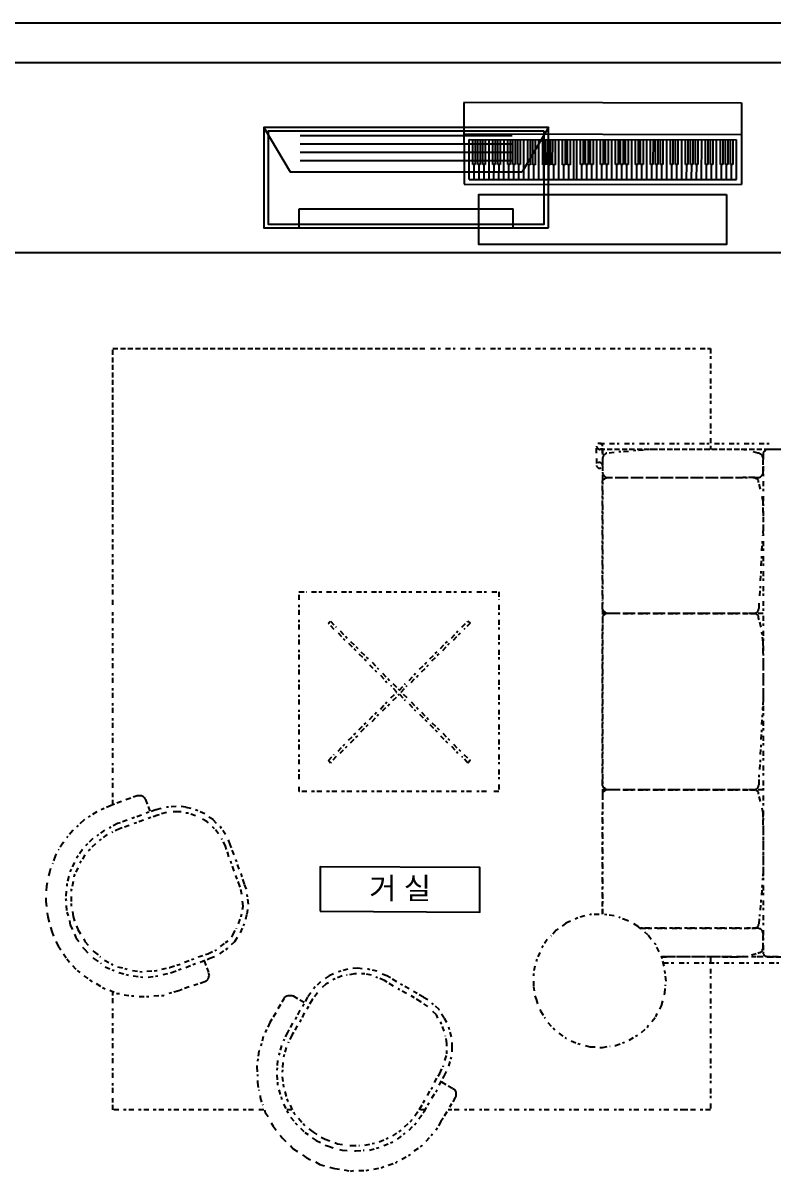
# Model space of a CAD drawing. Header units: millimetres. Extents: x -41292 to 298682, y -22072 to 33155.
# Drawn here: x 26896 to 30653, y 25375 to 31127 of the extents above; entities that cross this region are included whole.
import ezdxf

# ---------------------------------------------------------------- set-up
doc = ezdxf.new("R2010")
doc.units = ezdxf.units.MM
doc.linetypes.add('( Hidden )', pattern=[0.375, 0.25, -0.125])
doc.linetypes.add('HIDDEN', pattern=[9.525, 6.35, -3.175])
for name, color, linetype in [('fur', 6, 'Continuous'), ('TEX', 3, 'Continuous'), ('건축_벽체', 2, 'Continuous'), ('인테리어_기타', 8, 'Continuous'), ('인테리어_치수_내부', 8, 'Continuous'), ('평면_이동가구', 5, 'HIDDEN'), ('평면_창호', 5, 'Continuous'), ('평면_타이틀', 7, 'Continuous')]:
    doc.layers.add(name, color=color, linetype=linetype)
doc.styles.add('맑은고딕', font='malgun.ttf')

# ---------------------------------------------------------------- blocks, each defined once
blk = doc.blocks.new('rjtsfd')
at = {"layer": '평면_이동가구', "color": 8, "linetype": '( Hidden )', "ltscale": 100}
for points in [[(238630.7, 45165.1), (238630.7, 46022.4), (240195.4, 46022.4)], [(240221.5, 46022.4), (240270.4, 46022.4)], [(240296.4, 46022.4), (240345.3, 46022.4)], [(240371.4, 46022.4), (240420.3, 46022.4)], [(240446.4, 46022.4), (240495.3, 46022.4)], [(240521.4, 46022.4), (240573.5, 46022.4)], [(240596.3, 46022.4), (240648.5, 46022.4)], [(240671.3, 46022.4), (240723.5, 46022.4)], [(240746.3, 46022.4), (240798.4, 46022.4)], [(240821.3, 46022.4), (240873.4, 46022.4)], [(240896.2, 46022.4), (240948.4, 46022.4)], [(240971.2, 46022.4), (241023.4, 46022.4)], [(241046.2, 46022.4), (241098.3, 46022.4)], [(241121.2, 46022.4), (241173.3, 46022.4)], [(241196.1, 46022.4), (241248.3, 46022.4)], [(241271.1, 46022.4), (241323.3, 46022.4)], [(241346.1, 46022.4), (241398.2, 46022.4)], [(241421.1, 46022.4), (241473.2, 46022.4)], [(241496, 46022.4), (241548.2, 46022.4)], [(241571, 46022.4), (241623.2, 46022.4), (241623.2, 45970.2)], [(241623.2, 45947.4), (241623.2, 45895.2)], [(241623.2, 45872.4), (241623.2, 45820.3)], [(241623.2, 45797.4), (241623.2, 45745.3)], [(241623.2, 45722.5), (241623.2, 45670.3)], [(241623.2, 45647.5), (241623.2, 45595.3)], [(241623.2, 45572.5), (241623.2, 45517.1)], [(241052.7, 45497.5), (241052.7, 45533.4), (241052.7, 45530.1), (241056, 45526.9), (241056, 45523.6), (241059.2, 45523.6), (241059.2, 45520.4), (241062.5, 45520.4), (241065.7, 45517.1), (241069, 45517.1), (241072.3, 45520.4), (241075.5, 45520.4)], [(241082, 45497.5), (241082, 45533.4), (241082, 45536.7), (241082, 45539.9), (241078.8, 45539.9), (241078.8, 45543.2), (241075.5, 45546.4), (241072.3, 45546.4), (241069, 45546.4), (241065.7, 45546.4), (241062.5, 45546.4), (241059.2, 45546.4)], [(241069, 45546.4), (241091.8, 45546.4)], [(241091.8, 45517.1), (241069, 45517.1)], [(241130.9, 45517.1), (241082, 45517.1), (241082, 45491)], [(241140.7, 45500.8), (241104.9, 45497.5), (241101.6, 45497.5), (241098.3, 45494.3), (241091.8, 45491), (241088.6, 45487.8), (241085.3, 45484.5), (241085.3, 45481.2), (241082, 45474.7), (241082, 45471.5), (241082, 45403), (241082, 45396.5), (241085.3, 45393.2), (241085.3, 45390), (241088.6, 45386.7), (241091.8, 45383.5), (241095.1, 45380.2), (241098.3, 45376.9), (241104.9, 45376.9), (241108.1, 45376.9), (241134.2, 45376.9)], [(241117.9, 45546.4), (241166.8, 45546.4)], [(241166.8, 45517.1), (241117.9, 45517.1)], [(241205.9, 45517.1), (241157, 45517.1)], [(241212.4, 45507.3), (241163.5, 45504.1)], [(241192.9, 45546.4), (241241.8, 45546.4)], [(241241.8, 45517.1), (241192.9, 45517.1)], [(241280.9, 45517.1), (241232, 45517.1)], [(241287.4, 45513.8), (241238.5, 45510.6)], [(241267.9, 45546.4), (241316.7, 45546.4)], [(241316.7, 45517.1), (241267.9, 45517.1)], [(241355.9, 45517.1), (241307, 45517.1)], [(241395, 45517.1), (241346.1, 45517.1), (241313.5, 45517.1)], [(241342.8, 45546.4), (241391.7, 45546.4)], [(241391.7, 45517.1), (241342.8, 45517.1)], [(241430.8, 45517.1), (241381.9, 45517.1)], [(241417.8, 45546.4), (241466.7, 45546.4)], [(241466.7, 45517.1), (241417.8, 45517.1)], [(241470, 45517.1), (241421.1, 45517.1)], [(241505.8, 45517.1), (241456.9, 45517.1)], [(241492.8, 45546.4), (241541.7, 45546.4)], [(241541.7, 45517.1), (241492.8, 45517.1)], [(241544.9, 45517.1), (241496, 45517.1)], [(241580.8, 45517.1), (241531.9, 45517.1)], [(241567.8, 45546.4), (241616.6, 45546.4)], [(241616.6, 45517.1), (241567.8, 45517.1)], [(241619.9, 45517.1), (241571, 45517.1)], [(241655.8, 45517.1), (241606.9, 45517.1)], [(241642.7, 45546.4), (241691.6, 45546.4)], [(241691.6, 45517.1), (241642.7, 45517.1)], [(241694.9, 45517.1), (241646, 45517.1)], [(241730.7, 45517.1), (241681.8, 45517.1)], [(241717.7, 45546.4), (241766.6, 45546.4)], [(241766.6, 45517.1), (241717.7, 45517.1)], [(241802.5, 45513.8), (241766.6, 45517.1), (241721, 45517.1)], [(241805.7, 45517.1), (241756.8, 45517.1)], [(241792.7, 45546.4), (241841.6, 45546.4)], [(241841.6, 45517.1), (241792.7, 45517.1)], [(241835, 45376.9), (241861.1, 45376.9), (241864.4, 45376.9), (241867.6, 45376.9), (241874.2, 45380.2), (241877.4, 45383.5), (241880.7, 45386.7), (241883.9, 45390), (241883.9, 45393.2), (241887.2, 45396.5), (241887.2, 45403), (241887.2, 45471.5), (241887.2, 45474.7), (241883.9, 45481.2), (241883.9, 45484.5), (241880.7, 45487.8), (241877.4, 45491), (241870.9, 45494.3), (241867.6, 45497.5), (241861.1, 45497.5), (241828.5, 45507.3)], [(241880.7, 45517.1), (241831.8, 45517.1)], [(241867.6, 45546.4), (241916.5, 45546.4)], [(241916.5, 45517.1), (241867.6, 45517.1)], [(242014.3, 45442.1), (242007.8, 45494.3), (242007.8, 45500.8), (242004.6, 45504.1), (242004.6, 45507.3), (242001.3, 45510.6), (241994.8, 45513.8), (241991.5, 45517.1), (241988.3, 45517.1), (241981.7, 45517.1), (241913.3, 45517.1), (241910, 45517.1), (241903.5, 45517.1), (241900.2, 45513.8), (241897, 45513.8), (241893.7, 45507.3), (241890.5, 45504.1), (241887.2, 45500.8), (241887.2, 45497.5), (241887.2, 45491), (241887.2, 45458.4)], [(241955.7, 45517.1), (241906.8, 45517.1)], [(241052.7, 45471.5), (241052.7, 45435.6), (241052.7, 45432.4), (241056, 45429.1), (241059.2, 45425.8), (241062.5, 45422.6), (241065.7, 45422.6), (241069, 45422.6), (241072.3, 45422.6), (241075.5, 45425.8)], [(241082, 45471.5), (241082, 45435.6), (241082, 45438.9), (241082, 45442.1), (241078.8, 45445.4), (241075.5, 45448.6), (241072.3, 45448.6), (241072.3, 45451.9), (241069, 45451.9), (241065.7, 45451.9), (241062.5, 45451.9), (241059.2, 45448.6)], [(241082, 45464.9), (241082, 45416.1)], [(241082, 45390), (241082, 45341.1)], [(241887.2, 45432.4), (241887.2, 45383.5)], [(241082, 45311.7), (241082, 45347.6), (241082, 45354.1), (241082, 45357.4), (241085.3, 45363.9), (241088.6, 45367.2), (241091.8, 45370.4), (241095.1, 45373.7), (241098.3, 45373.7), (241104.9, 45376.9), (241108.1, 45376.9), (241160.3, 45376.9), (241209.2, 45376.9)], [(241186.4, 45376.9), (241235.3, 45376.9), (241284.2, 45376.9)], [(241261.3, 45376.9), (241310.2, 45376.9), (241359.1, 45376.9)], [(241336.3, 45376.9), (241385.2, 45376.9), (241434.1, 45376.9)], [(241411.3, 45376.9), (241460.2, 45376.9), (241509.1, 45376.9)], [(241486.3, 45376.9), (241535.2, 45376.9), (241584, 45376.9)], [(241561.2, 45376.9), (241610.1, 45376.9), (241659, 45376.9)], [(241636.2, 45376.9), (241685.1, 45376.9), (241734, 45376.9)], [(241711.2, 45376.9), (241760.1, 45376.9), (241809, 45376.9)], [(241874.2, 45318.3), (241864.4, 45350.9), (241864.4, 45357.4), (241864.4, 45360.6), (241861.1, 45363.9), (241857.9, 45370.4), (241854.6, 45370.4), (241848.1, 45373.7), (241844.8, 45376.9), (241838.3, 45376.9), (241786.2, 45376.9)], [(241887.2, 45357.4), (241887.2, 45308.5)], [(241082, 45315), (241082, 45266.1)], [(241082, 45236.8), (241082, 45285.7)], [(241887.2, 45200.9), (241887.2, 45256.3), (241880.7, 45292.2)], [(241887.2, 45282.4), (241887.2, 45233.5)], [(241082, 45240), (241082, 45191.1)], [(241082, 45161.8), (241082, 45210.7)], [(241887.2, 45207.4), (241887.2, 45158.5)], [(241082, 45165.1), (241082, 45116.2)], [(241887.2, 45178.1), (241887.2, 45122.7), (241883.9, 45083.6)], [(238630.7, 45090.1), (238630.7, 45142.2)], [(241082, 45086.8), (241082, 45135.7)], [(241082, 45090.1), (241082, 45041.2)], [(241887.2, 45132.5), (241887.2, 45083.6)], [(238630.7, 45015.1), (238630.7, 45067.3)], [(241082, 45011.8), (241082, 45060.7)], [(241880.7, 45008.6), (241883.9, 45057.5)], [(241887.2, 45057.5), (241887.2, 45008.6)], [(238630.7, 44940.1), (238630.7, 44992.3)], [(241082, 45015.1), (241082, 44966.2)], [(241082, 44936.9), (241082, 44985.8)], [(241877.4, 44933.6), (241880.7, 44982.5)], [(241887.2, 44982.5), (241887.2, 44933.6)], [(238630.7, 44865.2), (238630.7, 44917.3)], [(241082, 44940.1), (241082, 44891.2)], [(241082, 44861.9), (241082, 44910.8)], [(241082, 44865.2), (241082, 44816.3)], [(241874.2, 44858.6), (241877.4, 44907.5)], [(241887.2, 44907.5), (241887.2, 44858.6)], [(238630.7, 44790.2), (238630.7, 44842.3)], [(239563, 44764.1), (239563, 44803.2), (239602.1, 44803.2)], [(239624.9, 44803.2), (239677.1, 44803.2)], [(239699.9, 44803.2), (239752.1, 44803.2)], [(239774.9, 44803.2), (239827, 44803.2)], [(239849.9, 44803.2), (239902, 44803.2)], [(239924.8, 44803.2), (239977, 44803.2)], [(239999.8, 44803.2), (240052, 44803.2)], [(240074.8, 44803.2), (240126.9, 44803.2)], [(240149.8, 44803.2), (240201.9, 44803.2)], [(240224.7, 44803.2), (240276.9, 44803.2)], [(240299.7, 44803.2), (240351.9, 44803.2)], [(240374.7, 44803.2), (240426.8, 44803.2)], [(240452.9, 44803.2), (240501.8, 44803.2)], [(240527.9, 44803.2), (240563.7, 44803.2), (240563.7, 44764.1)], [(241082, 44786.9), (241082, 44835.8)], [(241870.9, 44783.7), (241874.2, 44832.6)], [(241887.2, 44832.6), (241887.2, 44783.7)], [(238630.7, 44738), (238630.7, 44767.4)], [(241082, 44790.2), (241082, 44741.3)], [(241160.3, 44695.6), (241108.1, 44695.6), (241104.9, 44695.6), (241098.3, 44698.9), (241095.1, 44702.2), (241088.6, 44705.4), (241085.3, 44708.7), (241085.3, 44711.9), (241082, 44718.5), (241082, 44721.7), (241082, 44760.8)], [(241877.4, 44627.2), (241864.4, 44672.8), (241864.4, 44676.1), (241864.4, 44682.6), (241861.1, 44685.9), (241857.9, 44689.1), (241854.6, 44692.4), (241848.1, 44695.6), (241844.8, 44695.6), (241838.3, 44695.6), (241786.2, 44695.6), (241838.3, 44695.6), (241844.8, 44695.6), (241848.1, 44698.9), (241854.6, 44698.9), (241857.9, 44702.2), (241861.1, 44705.4), (241864.4, 44711.9), (241864.4, 44715.2), (241867.6, 44721.7), (241867.6, 44757.6)], [(241887.2, 44757.6), (241887.2, 44708.7)], [(238630.7, 44646.8), (238630.7, 44702.2)], [(239563, 44689.1), (239563, 44738)], [(240563.7, 44738), (240563.7, 44689.1)], [(241082, 44715.2), (241082, 44666.3)], [(241209.2, 44695.6), (241160.3, 44695.6), (241108.1, 44695.6), (241104.9, 44695.6), (241098.3, 44695.6), (241095.1, 44692.4), (241091.8, 44689.1), (241088.6, 44685.9), (241085.3, 44682.6), (241082, 44679.3), (241082, 44672.8), (241082, 44669.6), (241082, 44643.5)], [(241134.2, 44695.6), (241082, 44695.6)], [(241284.2, 44695.6), (241235.3, 44695.6), (241186.4, 44695.6), (241235.3, 44695.6)], [(241359.1, 44695.6), (241310.2, 44695.6), (241261.3, 44695.6), (241310.2, 44695.6)], [(241434.1, 44695.6), (241385.2, 44695.6), (241336.3, 44695.6), (241385.2, 44695.6)], [(241509.1, 44695.6), (241460.2, 44695.6), (241411.3, 44695.6), (241460.2, 44695.6)], [(241584, 44695.6), (241535.2, 44695.6), (241486.3, 44695.6), (241535.2, 44695.6)], [(241659, 44695.6), (241610.1, 44695.6), (241561.2, 44695.6), (241610.1, 44695.6)], [(241734, 44695.6), (241685.1, 44695.6), (241636.2, 44695.6), (241685.1, 44695.6)], [(241809, 44695.6), (241760.1, 44695.6), (241711.2, 44695.6), (241760.1, 44695.6)], [(241887.2, 44695.6), (241835, 44695.6)], [(239563, 44614.2), (239563, 44663)], [(239739, 44614.2), (239709.7, 44646.8), (239719.5, 44656.5), (239748.8, 44627.2)], [(240377.9, 44627.2), (240407.3, 44656.5), (240420.3, 44646.8), (240387.7, 44614.2)], [(240563.7, 44663), (240563.7, 44614.2)], [(241082, 44640.2), (241082, 44591.3)], [(241887.2, 44682.6), (241887.2, 44633.7)], [(238630.7, 44571.8), (238630.7, 44620.7)], [(239563, 44539.2), (239563, 44588.1)], [(239758.6, 44597.9), (239791.2, 44562)], [(239768.4, 44607.6), (239804.2, 44571.8)], [(240325.8, 44571.8), (240358.4, 44607.6)], [(240335.6, 44562), (240371.4, 44597.9)], [(240563.7, 44588.1), (240563.7, 44539.2)], [(241082, 44568.5), (241082, 44617.4)], [(241887.2, 44496.8), (241887.2, 44552.2), (241880.7, 44601.1)], [(241887.2, 44607.6), (241887.2, 44558.7)], [(238630.7, 44496.8), (238630.7, 44545.7)], [(239810.7, 44545.7), (239846.6, 44509.8)], [(239820.5, 44555.5), (239856.4, 44519.6)], [(240270.4, 44519.6), (240306.2, 44555.5)], [(240283.4, 44509.8), (240316, 44545.7)], [(241082, 44565.3), (241082, 44516.4)], [(241082, 44493.5), (241082, 44542.4)], [(241887.2, 44532.7), (241887.2, 44483.8)], [(238630.7, 44421.8), (238630.7, 44470.7)], [(239563, 44464.2), (239563, 44513.1)], [(239862.9, 44493.5), (239898.8, 44457.7)], [(239872.7, 44503.3), (239908.5, 44467.5)], [(240218.2, 44467.5), (240254.1, 44503.3)], [(240228, 44457.7), (240263.8, 44493.5)], [(240563.7, 44513.1), (240563.7, 44464.2)], [(241082, 44490.3), (241082, 44441.4)], [(241082, 44418.6), (241082, 44467.5)], [(241887.2, 44470.7), (241887.2, 44421.8)], [(241887.2, 44457.7), (241887.2, 44408.8)], [(239563, 44389.2), (239563, 44438.1)], [(239915.1, 44438.1), (239950.9, 44402.3)], [(239928.1, 44451.2), (239960.7, 44415.3)], [(240166.1, 44415.3), (240201.9, 44451.2)], [(240175.8, 44402.3), (240211.7, 44438.1)], [(240563.7, 44438.1), (240563.7, 44389.2)], [(241082, 44415.3), (241082, 44366.4)], [(238630.7, 44346.9), (238630.7, 44395.7)], [(239563, 44314.3), (239563, 44363.2)], [(239970.5, 44386), (240003.1, 44350.1)], [(239980.3, 44395.7), (240016.1, 44359.9)], [(240032.4, 44343.6), (240065, 44311), (240094.3, 44343.6)], [(240113.9, 44359.9), (240146.5, 44395.7)], [(240123.7, 44350.1), (240159.5, 44386)], [(240563.7, 44363.2), (240563.7, 44314.3)], [(241082, 44343.6), (241082, 44392.5)], [(241887.2, 44395.7), (241887.2, 44346.9)], [(241887.2, 44382.7), (241887.2, 44333.8)], [(238630.7, 44271.9), (238630.7, 44320.8)], [(239563, 44239.3), (239563, 44288.2)], [(240022.6, 44271.9), (240052, 44301.2), (240022.6, 44333.8)], [(240032.4, 44258.8), (240065, 44291.4), (240094.3, 44258.8)], [(240104.1, 44271.9), (240074.8, 44301.2), (240104.1, 44333.8)], [(240563.7, 44288.2), (240563.7, 44239.3)], [(241082, 44340.3), (241082, 44291.4)], [(241082, 44268.6), (241082, 44317.5)], [(241887.2, 44320.8), (241887.2, 44262.1), (241883.9, 44213.2)], [(241887.2, 44307.7), (241887.2, 44258.8)], [(238630.7, 44196.9), (238630.7, 44245.8)], [(239970.5, 44216.5), (240003.1, 44252.3)], [(239980.3, 44206.7), (240016.1, 44242.5)], [(240113.9, 44242.5), (240146.5, 44206.7)], [(240123.7, 44252.3), (240159.5, 44216.5)], [(241082, 44265.4), (241082, 44216.5)], [(241082, 44193.6), (241082, 44242.5)], [(241887.2, 44232.8), (241887.2, 44183.9)], [(238630.7, 44121.9), (238630.7, 44170.8)], [(239563, 44164.3), (239563, 44213.2)], [(239915.1, 44164.3), (239950.9, 44200.2)], [(239928.1, 44154.5), (239960.7, 44190.4)], [(240166.1, 44190.4), (240201.9, 44154.5)], [(240175.8, 44200.2), (240211.7, 44164.3)], [(240563.7, 44213.2), (240563.7, 44164.3)], [(241082, 44190.4), (241082, 44141.5)], [(241880.7, 44138.2), (241883.9, 44187.1)], [(239563, 44089.3), (239563, 44138.2)], [(239862.9, 44112.2), (239898.8, 44148)], [(239872.7, 44102.4), (239908.5, 44138.2)], [(240218.2, 44138.2), (240254.1, 44102.4)], [(240228, 44148), (240263.8, 44112.2)], [(240563.7, 44138.2), (240563.7, 44089.3)], [(241082, 44118.7), (241082, 44167.6)], [(241082, 44115.4), (241082, 44066.5)], [(241877.4, 44063.3), (241880.7, 44112.2)], [(241887.2, 44157.8), (241887.2, 44108.9)], [(238630.7, 44047), (238630.7, 44095.9)], [(239563, 44014.4), (239563, 44063.3)], [(239810.7, 44060), (239846.6, 44095.9)], [(239820.5, 44047), (239856.4, 44082.8)], [(240270.4, 44082.8), (240306.2, 44047)], [(240283.4, 44095.9), (240316, 44060)], [(240563.7, 44063.3), (240563.7, 44014.4)], [(241082, 44043.7), (241082, 44092.6)], [(241887.2, 44082.8), (241887.2, 44033.9)], [(238630.7, 43972), (238630.7, 44020.9)], [(239758.6, 44004.6), (239791.2, 44040.4)], [(239768.4, 43994.8), (239804.2, 44030.7)], [(240325.8, 44030.7), (240358.4, 43994.8)], [(240335.6, 44040.4), (240371.4, 44004.6)], [(241082, 44040.4), (241082, 43991.5)], [(241082, 43968.7), (241082, 44017.6)], [(241874.2, 43988.3), (241877.4, 44037.2)], [(241887.2, 44007.8), (241887.2, 43958.9)], [(238630.7, 43897), (238630.7, 43945.9)], [(239563, 43939.4), (239563, 43988.3)], [(239748.8, 43978.5), (239719.5, 43945.9), (239709.7, 43958.9), (239739, 43988.3)], [(240387.7, 43988.3), (240420.3, 43958.9), (240407.3, 43945.9), (240377.9, 43978.5)], [(240563.7, 43988.3), (240563.7, 43939.4)], [(241082, 43965.5), (241082, 43916.6)], [(241082, 43893.7), (241082, 43942.6)], [(241870.9, 43913.3), (241874.2, 43962.2)], [(239563, 43864.4), (239563, 43913.3)], [(240563.7, 43913.3), (240563.7, 43864.4)], [(241082, 43890.5), (241082, 43841.6)], [(241874.2, 43753.6), (241864.4, 43789.4), (241864.4, 43792.7), (241864.4, 43799.2), (241861.1, 43802.5), (241857.9, 43805.7), (241854.6, 43809), (241848.1, 43812.3), (241844.8, 43812.3), (241838.3, 43812.3), (241786.2, 43812.3), (241838.3, 43812.3), (241844.8, 43812.3), (241848.1, 43815.5), (241854.6, 43815.5), (241857.9, 43818.8), (241861.1, 43822), (241864.4, 43828.6), (241864.4, 43831.8), (241867.6, 43838.3), (241867.6, 43887.2)], [(241887.2, 43932.9), (241887.2, 43884)], [(238630.7, 43822), (238630.7, 43870.9)], [(239602.1, 43802.5), (239563, 43802.5), (239563, 43838.3)], [(240563.7, 43838.3), (240563.7, 43802.5), (240527.9, 43802.5)], [(241160.3, 43812.3), (241108.1, 43812.3), (241104.9, 43812.3), (241098.3, 43815.5), (241095.1, 43818.8), (241088.6, 43822), (241085.3, 43825.3), (241085.3, 43828.6), (241082, 43835.1), (241082, 43838.3), (241082, 43867.7)], [(241887.2, 43857.9), (241887.2, 43809)], [(238630.7, 43737.3), (238630.7, 43796)], [(238695.9, 43763.4), (238751.3, 43782.9), (238757.8, 43782.9), (238761.1, 43782.9), (238767.6, 43782.9), (238774.1, 43782.9), (238780.7, 43779.7), (238783.9, 43776.4), (238787.2, 43773.1), (238790.4, 43766.6), (238793.7, 43763.4), (238816.5, 43701.4)], [(239677.1, 43802.5), (239624.9, 43802.5)], [(239752.1, 43802.5), (239699.9, 43802.5)], [(239827, 43802.5), (239774.9, 43802.5)], [(239902, 43802.5), (239849.9, 43802.5)], [(239977, 43802.5), (239924.8, 43802.5)], [(240052, 43802.5), (239999.8, 43802.5)], [(240126.9, 43802.5), (240074.8, 43802.5)], [(240201.9, 43802.5), (240149.8, 43802.5)], [(240276.9, 43802.5), (240224.7, 43802.5)], [(240351.9, 43802.5), (240299.7, 43802.5)], [(240426.8, 43802.5), (240374.7, 43802.5)], [(240501.8, 43802.5), (240452.9, 43802.5)], [(241082, 43815.5), (241082, 43766.6)], [(241209.2, 43812.3), (241160.3, 43812.3), (241108.1, 43812.3), (241104.9, 43812.3), (241098.3, 43812.3), (241095.1, 43809), (241091.8, 43805.7), (241088.6, 43802.5), (241085.3, 43799.2), (241082, 43796), (241082, 43789.4), (241082, 43786.2), (241082, 43724.2)], [(241134.2, 43812.3), (241082, 43812.3)], [(241284.2, 43812.3), (241235.3, 43812.3), (241186.4, 43812.3), (241235.3, 43812.3)], [(241359.1, 43812.3), (241310.2, 43812.3), (241261.3, 43812.3), (241310.2, 43812.3)], [(241434.1, 43812.3), (241385.2, 43812.3), (241336.3, 43812.3), (241385.2, 43812.3)], [(241509.1, 43812.3), (241460.2, 43812.3), (241411.3, 43812.3), (241460.2, 43812.3)], [(241584, 43812.3), (241535.2, 43812.3), (241486.3, 43812.3), (241535.2, 43812.3)], [(241659, 43812.3), (241610.1, 43812.3), (241561.2, 43812.3), (241610.1, 43812.3)], [(241734, 43812.3), (241685.1, 43812.3), (241636.2, 43812.3), (241685.1, 43812.3)], [(241809, 43812.3), (241760.1, 43812.3), (241711.2, 43812.3), (241760.1, 43812.3)], [(241887.2, 43812.3), (241835, 43812.3)], [(241887.2, 43782.9), (241887.2, 43734)], [(238673.1, 43753.6), (238620.9, 43734), (238572, 43711.2)], [(238871.9, 43717.7), (238845.9, 43711.2), (238797, 43694.9)], [(238946.9, 43727.5), (238898, 43724.2)], [(239021.9, 43717.7), (238995.8, 43724.2), (238973, 43727.5)], [(239090.3, 43691.6), (239044.7, 43711.2)], [(241082, 43740.5), (241082, 43691.6)], [(241887.2, 43636.2), (241887.2, 43694.9), (241880.7, 43730.8)], [(238487.3, 43662.3), (238484, 43659), (238448.2, 43626.4)], [(238549.2, 43701.4), (238506.8, 43675.3)], [(238702.4, 43659), (238653.5, 43642.7), (238611.2, 43619.9)], [(238774.1, 43685.1), (238725.2, 43668.8)], [(238783.9, 43659), (238735, 43642.7)], [(238898, 43698.2), (238855.6, 43685.1), (238806.7, 43668.8)], [(238973, 43701.4), (238956.7, 43701.4), (238924.1, 43701.4)], [(239044.7, 43681.9), (239008.8, 43694.9), (238995.8, 43694.9)], [(239109.9, 43646), (239100.1, 43652.5), (239067.5, 43672.1)], [(239149, 43642.7), (239132.7, 43662.3), (239109.9, 43675.3)], [(241082, 43649.3), (241082, 43698.2)], [(241082, 43665.6), (241082, 43616.7)], [(241887.2, 43707.9), (241887.2, 43659)], [(238431.9, 43610.1), (238428.6, 43606.9), (238399.3, 43571)], [(238588.3, 43610.1), (238549.2, 43580.8)], [(238712.2, 43633), (238663.3, 43616.7), (238624.2, 43597.1)], [(239158.8, 43590.6), (239139.2, 43616.7), (239129.5, 43626.4)], [(239194.7, 43587.3), (239168.6, 43626.4), (239165.3, 43626.4)], [(241082, 43574.3), (241082, 43623.2)], [(241887.2, 43633), (241887.2, 43584.1)], [(241887.2, 43613.4), (241887.2, 43561.3)], [(238383, 43551.5), (238379.7, 43545), (238356.9, 43509.1)], [(238529.7, 43567.8), (238493.8, 43531.9)], [(238542.7, 43541.7), (238506.8, 43505.8)], [(238601.4, 43587.3), (238562.3, 43558)], [(239210.9, 43476.5), (239194.7, 43528.7), (239175.1, 43567.8)], [(239237, 43486.3), (239217.5, 43538.4), (239207.7, 43564.5)], [(241082, 43590.6), (241082, 43541.7)], [(241082, 43499.3), (241082, 43548.2)], [(241887.2, 43558), (241887.2, 43509.1)], [(241887.2, 43538.4), (241887.2, 43486.3)], [(238347.1, 43489.5), (238340.6, 43479.8), (238327.6, 43440.6)], [(238477.5, 43512.4), (238448.2, 43470)], [(238490.5, 43486.3), (238464.5, 43443.9)], [(241082, 43515.6), (241082, 43466.7)], [(241887.2, 43483), (241887.2, 43434.1)], [(238438.4, 43447.2), (238415.6, 43404.8), (238415.6, 43401.5)], [(239237, 43404.8), (239220.7, 43453.7)], [(239263.1, 43414.6), (239246.8, 43463.5)], [(241082, 43424.3), (241082, 43473.2)], [(241082, 43440.6), (241082, 43391.7)], [(241887.2, 43463.5), (241887.2, 43404.8), (241883.9, 43359.1)], [(238317.8, 43417.8), (238314.5, 43404.8), (238304.7, 43368.9)], [(238409.1, 43378.7), (238399.3, 43339.6), (238399.3, 43329.8)], [(238454.7, 43421.1), (238435.1, 43378.7), (238435.1, 43375.4)], [(239276.1, 43287.4), (239266.4, 43329.8), (239246.8, 43382)], [(239299, 43313.5), (239289.2, 43339.6), (239272.9, 43391.7)], [(241082, 43349.4), (241082, 43398.3)], [(241082, 43365.7), (241082, 43316.8)], [(241887.2, 43408), (241887.2, 43359.1)], [(238301.5, 43346.1), (238298.2, 43329.8), (238295, 43297.2)], [(238431.9, 43352.6), (238422.1, 43310.3), (238422.1, 43303.7)], [(241082, 43274.4), (241082, 43323.3)], [(241880.7, 43284.2), (241883.9, 43336.3)], [(241887.2, 43333.1), (241887.2, 43284.2)], [(238295, 43271.1), (238295, 43251.6), (238298.2, 43222.2)], [(238396, 43303.7), (238392.8, 43267.9), (238396, 43254.8)], [(238422.1, 43277.7), (238422.1, 43241.8), (238422.1, 43228.8)], [(239279.4, 43212.5), (239282.7, 43228.8), (239279.4, 43261.4)], [(239308.7, 43238.5), (239302.2, 43287.4)], [(241082, 43290.7), (241082, 43241.8)], [(241874.2, 43209.2), (241877.4, 43261.4)], [(241887.2, 43258.1), (241887.2, 43209.2)], [(238301.5, 43196.2), (238304.7, 43173.3), (238311.3, 43147.3)], [(238396, 43232), (238399.3, 43199.4), (238405.8, 43179.9)], [(238428.6, 43202.7), (238431.9, 43176.6), (238438.4, 43153.8)], [(239295.7, 43163.6), (239302.2, 43189.6), (239305.5, 43212.5)], [(241082, 43215.7), (241082, 43189.6), (241082, 43248.3)], [(238412.3, 43157), (238415.6, 43134.2), (238428.6, 43111.4)], [(239259.8, 43140.7), (239272.9, 43176.6), (239276.1, 43189.6)], [(239269.6, 43095.1), (239289.2, 43140.7)], [(240922.3, 43153.8), (240899.5, 43144), (240879.9, 43127.7)], [(240994, 43179.9), (240958.2, 43170.1), (240945.1, 43163.6)], [(241065.7, 43186.4), (241020.1, 43186.4), (241016.9, 43183.1)], [(241140.7, 43179.9), (241091.8, 43186.4)], [(241212.4, 43153.8), (241205.9, 43157), (241163.5, 43173.3)], [(241274.4, 43114.7), (241261.3, 43127.7), (241232, 43144)], [(241792.7, 43117.9), (241838.3, 43117.9), (241844.8, 43117.9), (241848.1, 43117.9), (241854.6, 43121.2), (241857.9, 43124.4), (241861.1, 43127.7), (241864.4, 43131), (241864.4, 43137.5), (241867.6, 43140.7), (241870.9, 43186.4)], [(241887.2, 43183.1), (241887.2, 43134.2)], [(238317.8, 43124.4), (238324.3, 43101.6), (238334.1, 43075.6)], [(238438.4, 43088.6), (238444.9, 43072.3), (238464.5, 43046.2)], [(238448.2, 43131), (238454.7, 43111.4), (238471, 43085.3)], [(239224, 43075.6), (239230.5, 43085.3), (239250.1, 43117.9)], [(240860.4, 43114.7), (240850.6, 43108.1), (240824.5, 43078.8)], [(241320, 43117.9), (241274.4, 43117.9), (241329.8, 43117.9)], [(241326.5, 43062.5), (241310.2, 43085.3), (241293.9, 43098.4)], [(241395, 43117.9), (241342.8, 43117.9)], [(241355.9, 43117.9), (241404.8, 43117.9)], [(241470, 43117.9), (241417.8, 43117.9)], [(241430.8, 43117.9), (241479.7, 43117.9)], [(241544.9, 43117.9), (241492.8, 43117.9)], [(241505.8, 43117.9), (241554.7, 43117.9)], [(241619.9, 43117.9), (241567.8, 43117.9)], [(241580.8, 43117.9), (241629.7, 43117.9)], [(241694.9, 43117.9), (241642.7, 43117.9)], [(241655.8, 43117.9), (241704.7, 43117.9)], [(241769.9, 43117.9), (241717.7, 43117.9)], [(241730.7, 43117.9), (241779.6, 43117.9)], [(241828.5, 42984.3), (241861.1, 42994.1), (241867.6, 42997.3), (241870.9, 42997.3), (241877.4, 43000.6), (241880.7, 43003.8), (241883.9, 43007.1), (241883.9, 43013.6), (241887.2, 43016.9), (241887.2, 43020.1), (241887.2, 43088.6), (241887.2, 43095.1), (241883.9, 43098.4), (241883.9, 43104.9), (241880.7, 43108.1), (241877.4, 43111.4), (241874.2, 43114.7), (241867.6, 43114.7), (241864.4, 43117.9), (241861.1, 43117.9), (241805.7, 43117.9)], [(241887.2, 43108.1), (241887.2, 43059.3)], [(238343.9, 43052.7), (238356.9, 43029.9), (238369.9, 43010.4)], [(238477.5, 43023.4), (238487.3, 43013.6), (238513.4, 42987.5)], [(238484, 43065.8), (238490.5, 43052.7), (238513.4, 43026.7)], [(239165.3, 42990.8), (239204.4, 43016.9), (239204.4, 43020.1)], [(239168.6, 43026.7), (239194.7, 43046.2), (239207.7, 43056)], [(239224, 43036.4), (239240.3, 43052.7), (239256.6, 43075.6)], [(240805, 43062.5), (240778.9, 43020.1)], [(241365.6, 43000.6), (241349.3, 43036.4), (241342.8, 43043)], [(241887.2, 43033.2), (241887.2, 43000.6), (241887.2, 42997.3), (241887.2, 42990.8), (241890.5, 42987.5), (241893.7, 42981), (241897, 42977.8), (241903.5, 42977.8), (241906.8, 42974.5), (241913.3, 42974.5), (241981.7, 42974.5), (241988.3, 42974.5), (241991.5, 42974.5), (241994.8, 42977.8), (242001.3, 42981), (242004.6, 42984.3), (242004.6, 42987.5), (242007.8, 42994.1), (242007.8, 42997.3), (242014.3, 43049.5)], [(238383, 42990.8), (238399.3, 42964.7), (238412.3, 42948.4)], [(238529.7, 43007.1), (238536.2, 43000.6), (238568.8, 42974.5)], [(238529.7, 42971.2), (238536.2, 42964.7), (238572, 42941.9)], [(238989.3, 42948.4), (239034.9, 42964.7)], [(239057.7, 42974.5), (239106.6, 42990.8), (239149, 43010.4)], [(239067.5, 42948.4), (239116.4, 42968), (239142.5, 42977.8)], [(240769.1, 42997.3), (240749.6, 42951.7)], [(241391.7, 42928.9), (241378.7, 42977.8)], [(241486.3, 42974.5), (241437.4, 42974.5), (241378.7, 42974.5), (241411.3, 42974.5)], [(241427.6, 42974.5), (241378.7, 42974.5)], [(241502.6, 42974.5), (241453.7, 42974.5)], [(241561.2, 42974.5), (241512.3, 42974.5), (241460.2, 42974.5)], [(241577.5, 42974.5), (241528.6, 42974.5)], [(241636.2, 42974.5), (241587.3, 42974.5), (241535.2, 42974.5)], [(241655.8, 42974.5), (241603.6, 42974.5)], [(241711.2, 42974.5), (241662.3, 42974.5), (241610.1, 42974.5)], [(241623.2, 42974.5), (241623.2, 42941.9)], [(241730.7, 42974.5), (241678.6, 42974.5)], [(241685.1, 42974.5), (241737.3, 42974.5), (241766.6, 42974.5), (241802.5, 42981)], [(241805.7, 42974.5), (241753.6, 42974.5)], [(241812.2, 42974.5), (241760.1, 42974.5)], [(241880.7, 42974.5), (241828.5, 42974.5)], [(241887.2, 42974.5), (241835, 42974.5)], [(241955.7, 42974.5), (241903.5, 42974.5)], [(241962.2, 42974.5), (241910, 42974.5)], [(238428.6, 42932.1), (238451.4, 42906), (238464.5, 42896.3)], [(238588.3, 42958.2), (238630.7, 42935.4)], [(238591.6, 42925.6), (238637.2, 42906)], [(238653.5, 42925.6), (238702.4, 42912.6)], [(238728.5, 42906), (238777.4, 42899.5)], [(238800.2, 42902.8), (238849.1, 42906), (238852.4, 42906)], [(238875.2, 42912.6), (238914.3, 42922.3), (238966.5, 42938.6)], [(238881.7, 42886.5), (238924.1, 42896.3), (238973, 42915.8)], [(238995.8, 42922.3), (239044.7, 42941.9)], [(239087.1, 42954.9), (239109.9, 42893), (239109.9, 42889.7), (239113.2, 42883.2), (239109.9, 42876.7), (239109.9, 42870.2), (239106.6, 42866.9), (239103.4, 42860.4), (239100.1, 42857.1), (239096.9, 42853.9), (239090.3, 42850.6), (239034.9, 42831.1)], [(239807.5, 42912.6), (239758.6, 42899.5)], [(239879.2, 42915.8), (239856.4, 42919.1), (239830.3, 42915.8)], [(239954.2, 42902.8), (239908.5, 42912.6), (239905.3, 42912.6)], [(240743, 42928.9), (240736.5, 42886.5), (240736.5, 42880)], [(241388.5, 42945.2), (241440.6, 42945.2)], [(241401.5, 42853.9), (241395, 42906)], [(241466.7, 42945.2), (241515.6, 42945.2)], [(241541.7, 42945.2), (241590.6, 42945.2)], [(241616.6, 42945.2), (241665.5, 42945.2)], [(241623.2, 42915.8), (241623.2, 42866.9)], [(241691.6, 42945.2), (241740.5, 42945.2)], [(241766.6, 42945.2), (241815.5, 42945.2)], [(241841.6, 42945.2), (241890.5, 42945.2)], [(241916.5, 42945.2), (241965.4, 42945.2)], [(238484, 42880), (238513.4, 42860.4), (238526.4, 42850.6)], [(238660.1, 42896.3), (238708.9, 42883.2)], [(238731.8, 42880), (238780.7, 42873.4)], [(238806.7, 42873.4), (238855.6, 42880)], [(239670.6, 42850.6), (239634.7, 42814.8)], [(239735.8, 42889.7), (239713, 42880), (239693.4, 42866.9)], [(239778.1, 42880), (239739, 42863.7), (239732.5, 42860.4)], [(239849.9, 42889.7), (239840.1, 42889.7), (239801, 42883.2)], [(239924.8, 42883.2), (239892.2, 42889.7), (239875.9, 42889.7)], [(240035.7, 42827.8), (239990, 42857.1), (239947.7, 42873.4)], [(240052, 42850.6), (240003.1, 42880), (239977, 42889.7)], [(240736.5, 42853.9), (240736.5, 42824.5), (240739.8, 42805)], [(238546, 42840.8), (238578.6, 42821.3), (238591.6, 42814.8)], [(238614.4, 42808.3), (238653.5, 42792), (238663.3, 42792)], [(238630.7, 42743.1), (238630.7, 42801.7)], [(239012.1, 42824.5), (238959.9, 42805), (238911.1, 42792)], [(239621.7, 42795.2), (239605.4, 42772.4), (239579.3, 42726.8)], [(239654.3, 42795.2), (239628.2, 42759.4), (239602.1, 42713.7)], [(239709.7, 42844.1), (239696.7, 42837.6), (239670.6, 42814.8)], [(240100.9, 42792), (240058.5, 42814.8)], [(240113.9, 42814.8), (240071.5, 42837.6)], [(240208.4, 42759.4), (240185.6, 42772.4), (240136.7, 42801.7)], [(241391.7, 42785.4), (241395, 42792), (241398.2, 42834.3)], [(241623.2, 42840.8), (241623.2, 42792)], [(238686.1, 42785.4), (238728.5, 42778.9), (238735, 42778.9)], [(238761.1, 42775.7), (238806.7, 42775.7), (238810, 42775.7)], [(238836.1, 42778.9), (238885, 42782.2), (238885, 42785.4)], [(239458.7, 42717), (239488, 42765.9), (239491.3, 42772.4), (239494.5, 42775.7), (239501.1, 42778.9), (239507.6, 42782.2), (239514.1, 42782.2), (239520.6, 42782.2), (239527.1, 42782.2), (239533.7, 42778.9), (239589.1, 42746.3)], [(240208.4, 42726.8), (240172.6, 42749.6), (240123.7, 42778.9)], [(240263.8, 42707.2), (240263.8, 42710.5), (240228, 42743.1)], [(240743, 42778.9), (240749.6, 42762.6), (240759.3, 42733.3)], [(241368.9, 42713.7), (241378.7, 42730), (241385.2, 42759.4)], [(241623.2, 42765.9), (241623.2, 42717)], [(238630.7, 42668.1), (238630.7, 42717)], [(239445.7, 42694.2), (239416.3, 42645.3), (239393.5, 42596.4)], [(239566.3, 42707.2), (239543.4, 42661.6)], [(239589.1, 42694.2), (239566.3, 42648.5)], [(240257.3, 42668.1), (240250.8, 42684.4), (240224.7, 42707.2)], [(240303, 42645.3), (240289.9, 42668.1), (240276.9, 42687.6)], [(240769.1, 42710.5), (240772.4, 42703.9), (240795.2, 42668.1)], [(241329.8, 42651.8), (241349.3, 42674.6), (241355.9, 42690.9)], [(241623.2, 42690.9), (241623.2, 42642)], [(238630.7, 42593.1), (238630.7, 42642)], [(239530.4, 42642), (239504.3, 42596.4), (239484.8, 42554)], [(239553.2, 42629), (239527.1, 42583.3), (239507.6, 42544.2)], [(240289.9, 42602.9), (240276.9, 42638.7), (240270.4, 42648.5)], [(240325.8, 42573.5), (240312.7, 42622.4)], [(240808.2, 42645.3), (240844.1, 42609.4)], [(241277.6, 42596.4), (241310.2, 42625.7), (241313.5, 42632.2)], [(238630.7, 42518.1), (238630.7, 42567)], [(239383.7, 42576.8), (239370.7, 42527.9)], [(240303, 42527.9), (240303, 42541), (240296.4, 42580.1)], [(240863.6, 42593.1), (240899.5, 42567), (240902.8, 42567)], [(241215.7, 42557.2), (241258.1, 42583.3)], [(241623.2, 42615.9), (241623.2, 42567)], [(239364.2, 42505.1), (239360.9, 42501.8), (239354.4, 42452.9)], [(239475, 42531.2), (239462, 42482.3)], [(239497.8, 42521.4), (239484.8, 42472.5)], [(240293.2, 42456.2), (240303, 42488.8), (240303, 42505.1)], [(240329, 42498.6), (240329, 42521.4), (240329, 42547.5)], [(240925.6, 42554), (240958.2, 42541), (240971.2, 42537.7)], [(240997.3, 42531.2), (241020.1, 42524.7), (241046.2, 42524.7)], [(241069, 42521.4), (241082, 42521.4), (241121.2, 42527.9)], [(241144, 42531.2), (241147.2, 42531.2), (241192.9, 42547.5)], [(241623.2, 42541), (241623.2, 42492.1)], [(238630.7, 42443.2), (238630.7, 42492.1)], [(239455.4, 42456.2), (239452.2, 42407.3)], [(239481.5, 42446.4), (239478.2, 42397.5)], [(240312.7, 42426.9), (240325.8, 42472.5)], [(241623.2, 42466), (241623.2, 42417.1)], [(238630.7, 42368.2), (238630.7, 42417.1)], [(239351.1, 42430.1), (239351.1, 42423.6), (239354.4, 42378)], [(240241, 42345.4), (240267.1, 42391), (240286.7, 42430.1)], [(240263.8, 42332.3), (240289.9, 42378), (240303, 42404)], [(241623.2, 42391), (241623.2, 42342.1)], [(238630.7, 42293.2), (238630.7, 42342.1)], [(239354.4, 42355.1), (239354.4, 42345.4), (239360.9, 42306.2)], [(239452.2, 42384.5), (239455.4, 42332.3)], [(239478.2, 42374.7), (239484.8, 42322.5)], [(240276.9, 42348.6), (240332.3, 42316), (240338.8, 42312.8), (240342.1, 42309.5), (240345.3, 42303), (240348.6, 42296.5), (240348.6, 42289.9), (240348.6, 42283.4), (240348.6, 42276.9), (240345.3, 42270.4), (240316, 42221.5)], [(239367.4, 42280.2), (239367.4, 42270.4), (239380.5, 42231.3)], [(239462, 42309.5), (239475, 42263.9), (239475, 42260.6)], [(239491.3, 42299.7), (239504.3, 42254.1), (239507.6, 42250.8)], [(240205.2, 42280.2), (240231.3, 42322.5)], [(240228, 42267.1), (240254.1, 42309.5)], [(241623.2, 42316), (241623.2, 42267.1)], [(238660.1, 42208.5), (238630.7, 42208.5), (238630.7, 42267.1)], [(239484.8, 42237.8), (239504.3, 42198.7), (239507.6, 42192.2)], [(239517.4, 42231.3), (239536.9, 42192.2), (239543.4, 42185.6)], [(240143.2, 42179.1), (240166.1, 42211.7), (240192.1, 42257.4)], [(240162.8, 42162.8), (240188.9, 42198.7), (240215, 42244.3)], [(241623.2, 42241.1), (241623.2, 42208.5), (241571, 42208.5)], [(238735, 42208.5), (238682.9, 42208.5)], [(238810, 42208.5), (238757.8, 42208.5)], [(238885, 42208.5), (238832.8, 42208.5)], [(238959.9, 42208.5), (238907.8, 42208.5)], [(239034.9, 42208.5), (238982.8, 42208.5)], [(239109.9, 42208.5), (239057.7, 42208.5)], [(239184.9, 42208.5), (239132.7, 42208.5)], [(239259.8, 42208.5), (239207.7, 42208.5)], [(239334.8, 42208.5), (239282.7, 42208.5)], [(239387, 42208.5), (239357.6, 42208.5)], [(239390.2, 42208.5), (239393.5, 42195.4), (239413.1, 42166.1)], [(239527.1, 42208.5), (239497.8, 42208.5)], [(239520.6, 42172.6), (239543.4, 42143.3), (239553.2, 42133.5)], [(239559.7, 42166.1), (239582.6, 42140), (239592.3, 42130.2)], [(240091.1, 42123.7), (240126.9, 42156.3), (240126.9, 42159.6)], [(240195.4, 42208.5), (240166.1, 42208.5)], [(240303, 42198.7), (240273.6, 42149.8), (240247.6, 42107.4)], [(240364.9, 42208.5), (240309.5, 42208.5)], [(240439.9, 42208.5), (240391, 42208.5)], [(240514.9, 42208.5), (240466, 42208.5)], [(240589.8, 42208.5), (240540.9, 42208.5)], [(240664.8, 42208.5), (240615.9, 42208.5)], [(240739.8, 42208.5), (240690.9, 42208.5)], [(240814.7, 42208.5), (240765.9, 42208.5)], [(240889.7, 42208.5), (240840.8, 42208.5)], [(240964.7, 42208.5), (240915.8, 42208.5)], [(241039.7, 42208.5), (240990.8, 42208.5)], [(241114.6, 42208.5), (241065.7, 42208.5)], [(241189.6, 42208.5), (241140.7, 42208.5)], [(241264.6, 42208.5), (241215.7, 42208.5)], [(241339.6, 42208.5), (241290.7, 42208.5)], [(241414.5, 42208.5), (241365.6, 42208.5)], [(241548.2, 42208.5), (241496, 42208.5), (241440.6, 42208.5)], [(239422.8, 42143.3), (239432.6, 42127), (239452.2, 42100.9)], [(239569.5, 42117.2), (239592.3, 42094.4), (239608.6, 42084.6)], [(239611.9, 42113.9), (239631.5, 42097.6), (239651, 42084.6)], [(240032.4, 42078.1), (240074.8, 42107.4)], [(240113.9, 42107.4), (240149.8, 42143.3)], [(239468.5, 42081.3), (239478.2, 42068.3), (239501.1, 42045.5)], [(239628.2, 42068.3), (239647.8, 42055.2), (239670.6, 42045.5)], [(239673.8, 42071.5), (239693.4, 42061.8), (239719.5, 42052)], [(239742.3, 42045.5), (239755.3, 42038.9), (239791.2, 42032.4)], [(239892.2, 42032.4), (239941.1, 42042.2)], [(239964, 42048.7), (240009.6, 42068.3)], [(239986.8, 42029.2), (240032.4, 42048.7)], [(240055.2, 42061.8), (240094.3, 42091.1)], [(240198.7, 42052), (240231.3, 42087.8)], [(239520.6, 42029.2), (239533.7, 42012.9), (239559.7, 41996.6)], [(239693.4, 42032.4), (239709.7, 42025.9), (239742.3, 42016.1)], [(239765.1, 42009.6), (239778.1, 42006.4), (239814, 42003.1)], [(239817.3, 42029.2), (239823.8, 42029.2), (239866.2, 42029.2)], [(239840.1, 42003.1), (239846.6, 42003.1), (239889, 42006.4)], [(239915.1, 42006.4), (239964, 42019.4)], [(240078, 41960.7), (240117.2, 41983.5), (240120.4, 41986.8)], [(240140, 42003.1), (240179.1, 42029.2), (240179.1, 42032.4)], [(239579.3, 41983.5), (239598.9, 41970.5), (239621.7, 41957.5)], [(239644.5, 41947.7), (239667.3, 41934.6), (239690.1, 41928.1)], [(240009.6, 41931.4), (240048.7, 41944.4), (240055.2, 41950.9)], [(239716.2, 41921.6), (239742.3, 41915.1), (239765.1, 41911.8)], [(239787.9, 41908.6), (239820.5, 41902), (239836.8, 41905.3)], [(239862.9, 41905.3), (239898.8, 41905.3), (239911.8, 41908.6)], [(239937.9, 41911.8), (239973.7, 41918.3), (239986.8, 41924.9)]]:
    blk.add_lwpolyline(points, dxfattribs=at)
blk = doc.blocks.new('cvldksih')
at = {"layer": 'fur', "color": 8}
for p, q in [((322908.6, 20529.8), (321518.6, 20531.9)), ((321518.6, 20531.9), (321519.1, 20123.2)), ((322908.6, 20531.1), (322909.1, 20121.1)), ((322908.8, 20371.1), (321518.8, 20373.2)), ((321544.1, 20146.6), (321544.3, 20346.6)), ((321544.3, 20346.6), (322884.3, 20346.3)), ((321562.9, 20221.6), (321563, 20346.6)), ((321575.5, 20346.5), (321575.4, 20221.5)), ((321587.9, 20221.5), (321588, 20346.5)), ((321600.5, 20346.5), (321600.4, 20221.5)), ((321612.9, 20221.5), (321613, 20346.5)), ((321625.5, 20346.5), (321625.4, 20221.5)), ((321644.1, 20146.5), (321644.3, 20346.5)), ((321662.9, 20221.4), (321663, 20346.4)), ((321675.5, 20346.4), (321675.4, 20221.4)), ((321687.9, 20221.4), (321688, 20346.4)), ((321700.5, 20346.4), (321700.4, 20221.4)), ((321719.1, 20146.4), (321719.3, 20346.4)), ((321737.9, 20221.4), (321738, 20346.4)), ((321750.5, 20346.3), (321750.4, 20221.3)), ((321762.9, 20221.3), (321763, 20346.3)), ((321775.5, 20346.3), (321775.4, 20221.3)), ((321787.9, 20221.3), (321788, 20346.3)), ((321800.5, 20346.3), (321800.4, 20221.3)), ((321819.1, 20146.3), (321819.3, 20346.3)), ((321837.9, 20221.2), (321838, 20346.2)), ((321850.5, 20346.2), (321850.4, 20221.2)), ((321862.9, 20221.2), (321863, 20346.2)), ((321875.5, 20346.2), (321875.4, 20221.2)), ((321894.1, 20146.2), (321894.3, 20346.2)), ((321912.9, 20221.2), (321913, 20346.2)), ((321925.5, 20346.1), (321925.4, 20221.1)), ((321937.9, 20221.1), (321938, 20346.1)), ((321950.5, 20346.1), (321950.4, 20221.1)), ((321962.9, 20221.1), (321963, 20346.1)), ((321975.5, 20346.1), (321975.4, 20221.1)), ((321994.1, 20146.1), (321994.3, 20346.1)), ((322012.9, 20221), (322013, 20346)), ((322025.5, 20346), (322025.4, 20221)), ((322037.9, 20221), (322038, 20346)), ((322050.5, 20346), (322050.4, 20221)), ((322069.1, 20146), (322069.3, 20346)), ((322084.1, 20147.2), (322084.3, 20347.2)), ((322102.9, 20222.2), (322103, 20347.2)), ((322115.5, 20347.2), (322115.4, 20222.2)), ((322127.9, 20222.2), (322128, 20347.2)), ((322140.5, 20347.1), (322140.4, 20222.1)), ((322152.9, 20222.1), (322153, 20347.1)), ((322165.5, 20347.1), (322165.4, 20222.1)), ((322184.1, 20147.1), (322184.3, 20347.1)), ((322202.9, 20222.1), (322203, 20347.1)), ((322215.5, 20347), (322215.4, 20222)), ((322227.9, 20222), (322228, 20347)), ((322240.5, 20347), (322240.4, 20222)), ((322259.1, 20147), (322259.3, 20347)), ((322277.9, 20222), (322278, 20347)), ((322290.5, 20347), (322290.4, 20222)), ((322302.9, 20221.9), (322303, 20346.9)), ((322315.5, 20346.9), (322315.4, 20221.9)), ((322327.9, 20221.9), (322328, 20346.9)), ((322340.5, 20346.9), (322340.4, 20221.9)), ((322359.1, 20146.9), (322359.3, 20346.9)), ((322377.9, 20221.9), (322378, 20346.9)), ((322390.5, 20346.8), (322390.4, 20221.8)), ((322402.9, 20221.8), (322403, 20346.8)), ((322415.5, 20346.8), (322415.4, 20221.8)), ((322434.1, 20146.8), (322434.3, 20346.8)), ((322452.9, 20221.8), (322453, 20346.8)), ((322465.5, 20346.8), (322465.4, 20221.8)), ((322477.9, 20221.7), (322478, 20346.7)), ((322490.5, 20346.7), (322490.4, 20221.7)), ((322502.9, 20221.7), (322503, 20346.7)), ((322515.5, 20346.7), (322515.4, 20221.7)), ((322534.1, 20146.7), (322534.3, 20346.7)), ((322552.9, 20221.7), (322553, 20346.7)), ((322565.5, 20346.6), (322565.4, 20221.6)), ((322577.9, 20221.6), (322578, 20346.6)), ((322590.5, 20346.6), (322590.4, 20221.6)), ((322609.1, 20146.6), (322609.3, 20346.6)), ((322627.9, 20221.6), (322628, 20346.6)), ((322640.5, 20346.6), (322640.4, 20221.6)), ((322652.9, 20221.5), (322653, 20346.5)), ((322665.5, 20346.5), (322665.4, 20221.5)), ((322677.9, 20221.5), (322678, 20346.5)), ((322690.5, 20346.5), (322690.4, 20221.5)), ((322709.1, 20146.5), (322709.3, 20346.5)), ((322727.9, 20221.4), (322728, 20346.4)), ((322740.5, 20346.4), (322740.4, 20221.4)), ((322752.9, 20221.4), (322753, 20346.4)), ((322765.5, 20346.4), (322765.4, 20221.4)), ((322784.1, 20146.4), (322784.3, 20346.4)), ((322802.9, 20221.4), (322803, 20346.4)), ((322815.5, 20346.3), (322815.4, 20221.3)), ((322827.9, 20221.3), (322828, 20346.3)), ((322840.5, 20346.3), (322840.4, 20221.3)), ((322852.9, 20221.3), (322853, 20346.3)), ((322865.5, 20346.3), (322865.4, 20221.3)), ((322884.1, 20146.3), (322884.3, 20346.3)), ((321569.2, 20221.6), (321562.9, 20221.6)), ((321569.1, 20146.6), (321569.2, 20221.6)), ((321575.4, 20221.5), (321569.2, 20221.6)), ((321594.2, 20221.5), (321587.9, 20221.5)), ((321594.1, 20146.5), (321594.2, 20221.5)), ((321600.4, 20221.5), (321594.2, 20221.5)), ((321619.2, 20221.5), (321612.9, 20221.5)), ((321619.1, 20146.5), (321619.2, 20221.5)), ((321625.4, 20221.5), (321619.2, 20221.5)), ((321669.2, 20221.4), (321662.9, 20221.4)), ((321669.1, 20146.4), (321669.2, 20221.4)), ((321675.4, 20221.4), (321669.2, 20221.4)), ((321694.2, 20221.4), (321687.9, 20221.4)), ((321694.1, 20146.4), (321694.2, 20221.4)), ((321700.4, 20221.4), (321694.2, 20221.4)), ((321744.2, 20221.3), (321737.9, 20221.4)), ((321744.1, 20146.3), (321744.2, 20221.3)), ((321750.4, 20221.3), (321744.2, 20221.3)), ((321769.2, 20221.3), (321762.9, 20221.3)), ((321769.1, 20146.3), (321769.2, 20221.3)), ((321775.4, 20221.3), (321769.2, 20221.3)), ((321794.2, 20221.3), (321787.9, 20221.3)), ((321794.1, 20146.3), (321794.2, 20221.3)), ((321800.4, 20221.3), (321794.2, 20221.3)), ((321844.2, 20221.2), (321837.9, 20221.2)), ((321844.1, 20146.2), (321844.2, 20221.2)), ((321850.4, 20221.2), (321844.2, 20221.2)), ((321869.2, 20221.2), (321862.9, 20221.2)), ((321869.1, 20146.2), (321869.2, 20221.2)), ((321875.4, 20221.2), (321869.2, 20221.2)), ((321919.2, 20221.1), (321912.9, 20221.2)), ((321919.1, 20146.1), (321919.2, 20221.1)), ((321925.4, 20221.1), (321919.2, 20221.1)), ((321944.2, 20221.1), (321937.9, 20221.1)), ((321944.1, 20146.1), (321944.2, 20221.1)), ((321950.4, 20221.1), (321944.2, 20221.1)), ((321969.2, 20221.1), (321962.9, 20221.1)), ((321969.1, 20146.1), (321969.2, 20221.1)), ((321975.4, 20221.1), (321969.2, 20221.1)), ((322019.2, 20221), (322012.9, 20221)), ((322019.1, 20146), (322019.2, 20221)), ((322025.4, 20221), (322019.2, 20221)), ((322044.2, 20221), (322037.9, 20221)), ((322044.1, 20146), (322044.2, 20221)), ((322050.4, 20221), (322044.2, 20221)), ((322109.2, 20222.2), (322102.9, 20222.2)), ((322109.1, 20147.2), (322109.2, 20222.2)), ((322115.4, 20222.2), (322109.2, 20222.2)), ((322134.2, 20222.1), (322127.9, 20222.2)), ((322134.1, 20147.1), (322134.2, 20222.1)), ((322140.4, 20222.1), (322134.2, 20222.1)), ((322159.2, 20222.1), (322152.9, 20222.1)), ((322159.1, 20147.1), (322159.2, 20222.1)), ((322165.4, 20222.1), (322159.2, 20222.1)), ((322209.2, 20222.1), (322202.9, 20222.1)), ((322209.1, 20147.1), (322209.2, 20222.1)), ((322215.4, 20222), (322209.2, 20222.1)), ((322234.2, 20222), (322227.9, 20222)), ((322234.1, 20147), (322234.2, 20222)), ((322240.4, 20222), (322234.2, 20222)), ((322284.2, 20222), (322277.9, 20222)), ((322284.1, 20147), (322284.2, 20222)), ((322290.4, 20222), (322284.2, 20222)), ((322309.2, 20221.9), (322302.9, 20221.9)), ((322309.1, 20146.9), (322309.2, 20221.9)), ((322315.4, 20221.9), (322309.2, 20221.9)), ((322334.2, 20221.9), (322327.9, 20221.9)), ((322334.1, 20146.9), (322334.2, 20221.9)), ((322340.4, 20221.9), (322334.2, 20221.9)), ((322384.2, 20221.9), (322377.9, 20221.9)), ((322384.1, 20146.9), (322384.2, 20221.9)), ((322390.4, 20221.8), (322384.2, 20221.9)), ((322409.2, 20221.8), (322402.9, 20221.8)), ((322409.1, 20146.8), (322409.2, 20221.8)), ((322415.4, 20221.8), (322409.2, 20221.8)), ((322459.2, 20221.8), (322452.9, 20221.8)), ((322459.1, 20146.8), (322459.2, 20221.8)), ((322465.4, 20221.8), (322459.2, 20221.8)), ((322484.2, 20221.7), (322477.9, 20221.7)), ((322484.1, 20146.7), (322484.2, 20221.7)), ((322490.4, 20221.7), (322484.2, 20221.7)), ((322509.2, 20221.7), (322502.9, 20221.7)), ((322509.1, 20146.7), (322509.2, 20221.7)), ((322515.4, 20221.7), (322509.2, 20221.7)), ((322559.2, 20221.6), (322552.9, 20221.7)), ((322559.1, 20146.6), (322559.2, 20221.6)), ((322565.4, 20221.6), (322559.2, 20221.6)), ((322584.2, 20221.6), (322577.9, 20221.6)), ((322584.1, 20146.6), (322584.2, 20221.6)), ((322590.4, 20221.6), (322584.2, 20221.6)), ((322634.2, 20221.6), (322627.9, 20221.6)), ((322634.1, 20146.6), (322634.2, 20221.6)), ((322640.4, 20221.6), (322634.2, 20221.6)), ((322659.2, 20221.5), (322652.9, 20221.5)), ((322659.1, 20146.5), (322659.2, 20221.5)), ((322665.4, 20221.5), (322659.2, 20221.5)), ((322684.2, 20221.5), (322677.9, 20221.5)), ((322684.1, 20146.5), (322684.2, 20221.5)), ((322690.4, 20221.5), (322684.2, 20221.5)), ((322734.2, 20221.4), (322727.9, 20221.4)), ((322734.1, 20146.4), (322734.2, 20221.4)), ((322740.4, 20221.4), (322734.2, 20221.4)), ((322759.2, 20221.4), (322752.9, 20221.4)), ((322759.1, 20146.4), (322759.2, 20221.4)), ((322765.4, 20221.4), (322759.2, 20221.4)), ((322809.2, 20221.4), (322802.9, 20221.4)), ((322809.1, 20146.4), (322809.2, 20221.4)), ((322815.4, 20221.3), (322809.2, 20221.4)), ((322834.2, 20221.3), (322827.9, 20221.3)), ((322834.1, 20146.3), (322834.2, 20221.3)), ((322840.4, 20221.3), (322834.2, 20221.3)), ((322859.2, 20221.3), (322852.9, 20221.3)), ((322859.1, 20146.3), (322859.2, 20221.3)), ((322865.4, 20221.3), (322859.2, 20221.3)), ((321544.1, 20146.6), (322884.1, 20146.3)), ((321519.1, 20123.2), (322909.1, 20121.1))]:
    blk.add_line(p, q, dxfattribs=at)
blk.add_lwpolyline([(322834.1, 20071.7), (322834.1, 19821.7), (321593.6, 19821.7), (321593.6, 20071.7)], close=True, dxfattribs=at)
blk = doc.blocks.new('dasdac')
at = {"layer": '인테리어_치수_내부'}
for points in [[(891797.4, 112010.2), (891295.4, 112010.2), (891295.4, 110584.2), (891797.4, 110584.2), (891797.4, 112010.2)], [(891295.4, 112010.2), (891516.3, 111877.6)], [(891516.3, 110716.8), (891516.3, 111877.6)], [(891334.7, 110766.9), (891334.7, 111827.5)], [(891376.8, 110766.9), (891376.8, 111827.5)], [(891418.9, 110766.9), (891418.9, 111827.5)], [(891461.1, 110766.9), (891461.1, 111827.5)], [(891797.4, 111832.9), (891702.8, 111832.9)], [(891702.8, 110761.5), (891702.8, 111832.9)], [(891295.4, 110584.2), (891516.3, 110716.8)], [(891797.4, 110761.5), (891702.8, 110761.5)]]:
    blk.add_lwpolyline(points, dxfattribs=at)
blk = doc.blocks.new('zmsss')
at = {"layer": 'TEX', "color": 240, "true_color": 0xed1f24}
blk.add_lwpolyline([(122221.1, 19070.4), (122691.1, 19070.4), (122691.1, 17690.4), (122221.1, 17690.4)], close=True, dxfattribs=at)
at = {"layer": '건축_벽체'}
blk.add_blockref('dasdac', (-769090.2, -92916.8), dxfattribs=at)

msp = doc.modelspace()

# ---------------------------------------------------------------- linework, layer by layer
at = {"layer": '인테리어_기타'}
msp.add_line((26690, 29976.55), (31137, 29976.55), dxfattribs=at)
at = {"layer": '평면_창호', "color": 4}
msp.add_lwpolyline([(26690, 31126.55), (31282, 31126.55), (31282, 30926.55), (26690, 30926.55), (26690, 31126.55)], dxfattribs=at)
at = {"layer": '평면_타이틀', "color": 3, "linetype": 'Continuous'}
msp.add_lwpolyline([(28384.74, 26676.75), (29184.62, 26672.22), (29184.62, 26895.15), (28384.74, 26899.68)], close=True, dxfattribs=at)

# ---------------------------------------------------------------- block references
for name, p in [('cvldksih', (-292414.18, 10195.46)), ('rjtsfd', (-211284.14, -16526.7))]:
    msp.add_blockref(name, p)
at = {"color": 20, "rotation": 270}
msp.add_blockref('zmsss', (10434.44, 152807.69), dxfattribs=at)

# ---------------------------------------------------------------- texts
at = {"layer": '평면_타이틀', "color": 3, "linetype": 'Continuous', "insert": (28784.68, 26785.95), "char_height": 108.75, "width": 840.0878, "attachment_point": 5, "style": '맑은고딕'}
msp.add_mtext('거 실', dxfattribs=at)

doc.saveas('drawing.dxf')
